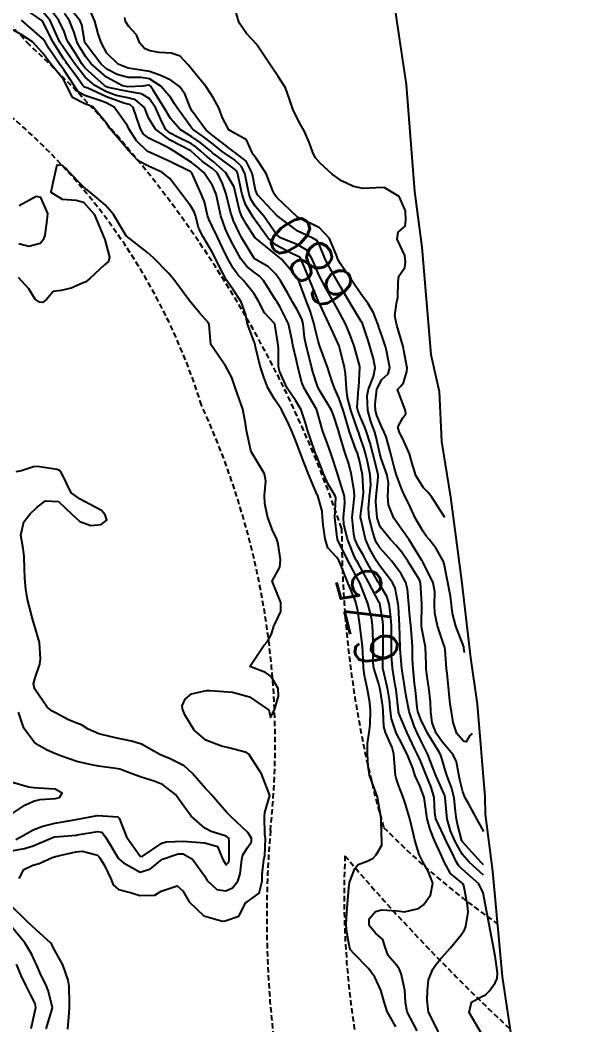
# Model space of a CAD drawing. Header units: metres. Extents: x 292545 to 299085, y 7450245 to 7463078.
# Drawn here: x 296392.4 to 296445.4, y 7455605.3 to 7455698.9 of the extents above; entities that cross this region are included whole.
import ezdxf
from ezdxf.enums import TextEntityAlignment as Align

# ---------------------------------------------------------------- set-up
doc = ezdxf.new("R2010")
doc.units = ezdxf.units.M
doc.linetypes.add('DASHED', pattern=[0.75, 0.5, -0.25])
for name, color, linetype in [('Area', 45, 'Continuous'), ('Cotas', 45, 'Continuous'), ('Curvas de Nivel 1m', 11, 'Continuous'), ('Curvas de Nivel 5m', 15, 'Continuous'), ('Vias Secundárias', 230, 'DASHED')]:
    doc.layers.add(name, color=color, linetype=linetype)
doc.styles.add('Style-STANDARD', font='STANDARD.shx')

msp = doc.modelspace()

# ---------------------------------------------------------------- linework, layer by layer
at = {"layer": 'Area'}
msp.add_polyline3d([(296427.181, 7455700.892, 683.327), (296427.701, 7455697.305, 685.037), (296428.341, 7455692.948, 682.426), (296429.131, 7455682.975, 682.556), (296429.811, 7455677.776, 687.336), (296430.658, 7455667.777, 681.957), (296431.43, 7455664.311, 681.887), (296431.663, 7455659.674, 682.397), (296432.486, 7455654.477, 701.557), (296433.498, 7455646.69, 696.686), (296434.364, 7455639.481, 682.547), (296434.98, 7455635.182, 681.156), (296435.679, 7455626.55, 682.226), (296435.717, 7455624.908, 682.146), (296436.402, 7455619.624, 674.796), (296437.295, 7455609.797, 675.617), (296438.773, 7455600.004, 678.767), (296441.048, 7455582.618, 679.097), (296443.02, 7455567.935, 680.416), (296443.909, 7455558.168, 672.306), (296444.411, 7455554.096, 680.437)], dxfattribs=at)
at = {"layer": 'Curvas de Nivel 1m', "flags": 128}
for points, elevation in [([(296435.553, 7455619.24), (296434.239, 7455620.433), (296433.574, 7455621.206), (296432.877, 7455622.451), (296432.499, 7455623.354), (296432.166, 7455624.462), (296432.013, 7455626.088), (296431.991, 7455626.465), (296431.918, 7455626.738), (296431.652, 7455627.339), (296431.143, 7455628.475), (296430.822, 7455629.328), (296430.387, 7455630.483), (296429.703, 7455631.842), (296429.375, 7455632.493), (296429.104, 7455633.111), (296428.621, 7455634.501), (296428.341, 7455635.91), (296428.264, 7455636.505), (296427.988, 7455638.3), (296427.958, 7455638.508), (296427.801, 7455640.297), (296427.786, 7455640.493), (296427.785, 7455640.51), (296427.785, 7455640.528), (296427.734, 7455642.511), (296427.625, 7455644.287), (296427.603, 7455644.514), (296427.332, 7455645.982), (296427.071, 7455646.522), (296425.896, 7455648.058), (296425.589, 7455648.543), (296424.981, 7455649.612), (296424.568, 7455650.55), (296424.146, 7455652.361), (296424.105, 7455652.558), (296424.099, 7455652.703), (296424.347, 7455654.554), (296424.378, 7455654.955), (296424.27, 7455656.556), (296424.013, 7455657.893), (296423.811, 7455658.562), (296423.679, 7455658.911), (296423.065, 7455660.57), (296422.659, 7455661.972), (296422.482, 7455662.576), (296422.08, 7455663.742), (296421.715, 7455664.584), (296421.457, 7455665.229), (296421.027, 7455666.591), (296420.385, 7455668.352), (296420.289, 7455668.599), (296420.147, 7455669.043), (296419.848, 7455670.292), (296419.775, 7455670.606), (296419.396, 7455671.833), (296419.093, 7455672.616), (296418.439, 7455674.397), (296418.349, 7455674.628), (296418.31, 7455674.725), (296418.216, 7455674.9), (296416.724, 7455676.645), (296416.239, 7455677.056), (296414.263, 7455678.67), (296413.472, 7455679.879), (296413.02, 7455680.689), (296412.813, 7455681.217), (296412.476, 7455682.697), (296412.313, 7455683.358), (296411.547, 7455684.708), (296410.344, 7455685.793), (296409.815, 7455686.195), (296409.215, 7455686.737), (296408.756, 7455687.143), (296408.359, 7455687.4), (296407.09, 7455688.039), (296406.369, 7455688.414), (296405.941, 7455688.774), (296405.484, 7455689.681), (296404.981, 7455690.784), (296404.412, 7455691.652), (296403.699, 7455692.084), (296402.418, 7455692.285), (296400.593, 7455692.667), (296400.422, 7455692.726), (296400.234, 7455692.842), (296398.447, 7455694.478), (296398.142, 7455694.865), (296397.494, 7455695.906), (296396.859, 7455696.884), (296396.732, 7455697.143), (296396.483, 7455697.889), (296395.974, 7455698.895), (296394.523, 7455700.893)], 677), ([(296435.603, 7455623.32), (296434.962, 7455624.427), (296434.16, 7455625.91), (296433.86, 7455626.438), (296433.649, 7455627), (296433.35, 7455628.135), (296433.288, 7455628.446), (296433.035, 7455629.809), (296432.731, 7455630.454), (296431.701, 7455631.667), (296431.149, 7455632.476), (296430.764, 7455633.438), (296430.644, 7455634.481), (296430.621, 7455635.356), (296430.5, 7455636.479), (296430.278, 7455637.98), (296430.23, 7455638.483), (296430.221, 7455638.917), (296430.154, 7455640.485), (296429.829, 7455642.242), (296429.782, 7455642.491), (296429.78, 7455642.544), (296429.804, 7455644.49), (296429.801, 7455644.543), (296429.703, 7455646.492), (296429.608, 7455646.762), (296428.499, 7455648.504), (296427.912, 7455649.377), (296427.402, 7455650.002), (296426.892, 7455650.52), (296425.941, 7455651.722), (296425.662, 7455652.534), (296425.514, 7455654.082), (296425.546, 7455654.536), (296425.754, 7455656.297), (296425.752, 7455656.534), (296425.685, 7455656.848), (296425.246, 7455658.542), (296424.999, 7455659.512), (296424.669, 7455660.551), (296424.493, 7455660.999), (296424.057, 7455661.993), (296423.836, 7455662.562), (296423.783, 7455662.847), (296423.919, 7455664.562), (296423.932, 7455664.724), (296424.043, 7455666.561), (296424.034, 7455666.641), (296423.494, 7455668.566), (296423.149, 7455669.574), (296422.722, 7455670.574), (296422.173, 7455671.617), (296421.63, 7455672.586), (296420.908, 7455673.888), (296420.515, 7455674.597), (296420.219, 7455675.192), (296419.8, 7455676.177), (296419.639, 7455676.609), (296419.11, 7455677.486), (296418.247, 7455677.999), (296416.637, 7455678.646), (296416.266, 7455678.961), (296415.076, 7455680.662), (296414.292, 7455681.613), (296413.863, 7455682.241), (296413.715, 7455682.679), (296413.566, 7455683.429), (296413.315, 7455684.685), (296412.993, 7455685.344), (296412.345, 7455685.905), (296411.195, 7455686.712), (296410.359, 7455687.372), (296409.599, 7455687.965), (296408.512, 7455688.748), (296408.375, 7455688.871), (296407.024, 7455690.761), (296406.78, 7455691.138), (296406.412, 7455691.703), (296405.495, 7455692.779), (296404.433, 7455693.463), (296403.634, 7455693.603), (296402.435, 7455693.597), (296401.409, 7455693.86), (296400.446, 7455694.375), (296399.918, 7455694.845), (296398.472, 7455696.762), (296398.436, 7455696.824), (296398.417, 7455696.861), (296398.134, 7455698.51), (296397.974, 7455698.868), (296396.52, 7455700.698)], 679), ([(296435.374, 7455604.485), (296434.232, 7455606.432), (296434.433, 7455607.41), (296435.418, 7455607.917), (296435.754, 7455608.082), (296436.083, 7455608.413), (296436.651, 7455609.192), (296436.84, 7455609.602), (296436.864, 7455610.144), (296436.644, 7455611.689), (296435.535, 7455617.586), (296435.139, 7455618.424), (296433.557, 7455619.819), (296433.236, 7455620.122), (296433.048, 7455620.448), (296432.594, 7455621.439), (296432.066, 7455622.463), (296431.914, 7455622.783), (296431.602, 7455623.419), (296431.132, 7455624.475), (296431.028, 7455625.069), (296430.954, 7455626.477), (296430.689, 7455627.443), (296430.257, 7455628.484), (296429.677, 7455629.889), (296429.412, 7455630.493), (296429.135, 7455631.052), (296428.438, 7455632.503), (296427.73, 7455634.197), (296427.651, 7455634.43), (296427.637, 7455634.511), (296427.465, 7455636.23), (296427.418, 7455636.515), (296427.327, 7455636.949), (296427.085, 7455638.52), (296426.999, 7455639.726), (296426.997, 7455640.522), (296427.002, 7455641.335), (296426.973, 7455642.523), (296426.89, 7455643.571), (296426.763, 7455644.526), (296426.556, 7455645.226), (296425.871, 7455646.357), (296425.755, 7455646.541), (296425.604, 7455646.816), (296424.642, 7455648.553), (296424.374, 7455649.02), (296423.916, 7455649.827), (296423.583, 7455650.563), (296423.473, 7455651.021), (296423.336, 7455652.566), (296423.374, 7455653.15), (296423.527, 7455654.564), (296423.505, 7455655.037), (296423.253, 7455656.567), (296422.999, 7455657.579), (296422.678, 7455658.573), (296422.088, 7455660.534), (296422.075, 7455660.58), (296422.044, 7455660.692), (296421.595, 7455662.124), (296421.391, 7455662.587), (296420.315, 7455664.373), (296420.182, 7455664.599), (296420.095, 7455664.816), (296419.662, 7455666.161), (296419.542, 7455666.609), (296419.35, 7455667.386), (296419.032, 7455668.617), (296418.894, 7455669.363), (296418.753, 7455670.621), (296418.63, 7455671.085), (296418.176, 7455671.987), (296417.797, 7455672.634), (296417.257, 7455673.58), (296416.645, 7455674.646), (296416.219, 7455675.272), (296415.519, 7455675.954), (296414.271, 7455676.67), (296414.233, 7455676.704), (296413.014, 7455678.689), (296412.746, 7455679.171), (296412.278, 7455680.218), (296412.099, 7455680.702), (296412.027, 7455680.961), (296411.591, 7455682.707), (296411.215, 7455683.815), (296410.733, 7455684.716), (296410.336, 7455685.078), (296409.371, 7455685.762), (296408.353, 7455686.709), (296408.297, 7455686.751), (296406.363, 7455687.746), (296404.989, 7455688.784), (296404.388, 7455689.781), (296403.963, 7455690.797), (296403.12, 7455691.519), (296402.412, 7455691.7), (296401.317, 7455691.927), (296400.417, 7455692.263), (296399.331, 7455692.851), (296398.435, 7455693.635), (296397.466, 7455694.875), (296397.054, 7455695.476), (296396.467, 7455696.305), (296396.092, 7455696.894), (296395.744, 7455697.634), (296395.165, 7455698.903), (296394.505, 7455699.731)], 676), ([(296435.563, 7455620.2), (296435.331, 7455620.422), (296433.591, 7455622.33), (296433.537, 7455622.441), (296433.145, 7455623.984), (296433.032, 7455624.449), (296432.946, 7455625.128), (296432.818, 7455626.452), (296432.593, 7455627.397), (296432.174, 7455628.462), (296432.042, 7455628.84), (296431.679, 7455630.124), (296431.559, 7455630.471), (296431.402, 7455630.758), (296430.341, 7455632.484), (296429.725, 7455633.748), (296429.448, 7455634.493), (296429.371, 7455634.859), (296429.211, 7455636.495), (296429.142, 7455637.116), (296428.998, 7455638.498), (296428.947, 7455639.342), (296428.942, 7455640.499), (296428.897, 7455641.418), (296428.777, 7455642.501), (296428.672, 7455643.674), (296428.614, 7455644.502), (296428.472, 7455645.898), (296428.328, 7455646.505), (296427.885, 7455647.318), (296426.991, 7455648.524), (296426.486, 7455649.109), (296425.915, 7455649.746), (296425.596, 7455650.211), (296425.453, 7455650.537), (296425.254, 7455651.219), (296424.908, 7455652.546), (296424.835, 7455653.42), (296424.946, 7455654.545), (296425.047, 7455655.607), (296425.006, 7455656.545), (296424.752, 7455657.809), (296424.57, 7455658.552), (296424.452, 7455658.978), (296424.039, 7455660.172), (296423.898, 7455660.561), (296423.814, 7455660.794), (296423.186, 7455662.569), (296422.884, 7455663.769), (296422.801, 7455664.573), (296422.688, 7455665.993), (296422.603, 7455666.575), (296422.141, 7455668.468), (296422.107, 7455668.58), (296422.077, 7455668.648), (296421.19, 7455670.59), (296420.303, 7455672.477), (296420.237, 7455672.599), (296420.185, 7455672.717), (296419.394, 7455674.612), (296419.052, 7455675.449), (296418.573, 7455676.625), (296418.441, 7455676.833), (296418.236, 7455676.955), (296417.702, 7455677.174), (296416.253, 7455677.965), (296415.467, 7455678.658), (296414.279, 7455680.294), (296414.136, 7455680.527), (296414.036, 7455680.674), (296413.379, 7455681.769), (296413.083, 7455682.688), (296412.733, 7455684.287), (296412.641, 7455684.695), (296412.541, 7455684.903), (296412.337, 7455685.085), (296410.978, 7455686.082), (296410.351, 7455686.554), (296410.255, 7455686.625), (296410.146, 7455686.723), (296409.168, 7455687.544), (296408.366, 7455688.075), (296407.284, 7455688.761), (296406.388, 7455689.783), (296405.816, 7455690.776), (296404.785, 7455692.421), (296404.52, 7455692.789), (296404.424, 7455692.858), (296404.347, 7455692.868), (296403.804, 7455692.799), (296402.422, 7455692.734), (296401.909, 7455692.825), (296400.435, 7455693.629), (296398.999, 7455694.855), (296398.46, 7455695.546), (296397.96, 7455696.36), (296397.702, 7455696.872), (296397.409, 7455697.803), (296396.967, 7455698.883), (296396.503, 7455699.565)], 678), ([(296433.803, 7455639.98), (296433.739, 7455640.441), (296433.715, 7455640.53), (296432.98, 7455642.449), (296432.677, 7455643.619), (296432.471, 7455645.234), (296431.9, 7455648.255), (296431.837, 7455648.461), (296431.147, 7455649.703), (296430.535, 7455650.481), (296430.251, 7455650.81), (296429.931, 7455651.259), (296429.216, 7455652.497), (296428.558, 7455653.91), (296428.257, 7455654.507), (296427.979, 7455655.114), (296427.458, 7455656.515), (296427.238, 7455657.285), (296426.939, 7455658.521), (296426.476, 7455660.088), (296426.294, 7455660.527), (296426.048, 7455661.065), (296425.621, 7455662.099), (296425.503, 7455662.538), (296425.462, 7455663.149), (296425.629, 7455664.537), (296426.102, 7455665.444), (296426.664, 7455665.968), (296426.827, 7455666.523), (296426.526, 7455668.137), (296426.422, 7455668.527), (296426.151, 7455669.35), (296425.852, 7455670.227), (296425.749, 7455670.536), (296425.303, 7455671.672), (296424.772, 7455672.551), (296424.195, 7455673.339), (296423.344, 7455674.569), (296422.229, 7455676.218), (296422.021, 7455676.582), (296421.889, 7455676.93), (296421.222, 7455678.59), (296420.268, 7455679.586), (296418.432, 7455680.476), (296418.282, 7455680.545), (296418.168, 7455680.631), (296416.301, 7455682.409), (296416.105, 7455682.652), (296415.943, 7455683.019), (296415.318, 7455684.66), (296414.347, 7455686.105), (296414.107, 7455686.43), (296413.973, 7455686.676), (296413.475, 7455687.795), (296412.37, 7455688.421), (296411.819, 7455688.706), (296411.219, 7455689.883), (296410.939, 7455690.715), (296410.412, 7455691.659), (296409.708, 7455692.727), (296408.446, 7455694.288), (296408.057, 7455694.746), (296407.299, 7455695.595), (296406.464, 7455695.848), (296405.327, 7455695.918), (296404.466, 7455696.073), (296403.954, 7455696.284), (296403.529, 7455696.804), (296403.231, 7455697.56), (296402.488, 7455698.377), (296402.211, 7455698.823), (296402.127, 7455699.195)], 681), ([(296431.943, 7455652.59), (296430.736, 7455654.479), (296430.39, 7455654.897), (296429.981, 7455655.328), (296429.244, 7455656.497), (296428.9, 7455657.611), (296428.67, 7455658.504), (296428.037, 7455659.901), (296427.737, 7455660.513), (296427.568, 7455660.994), (296428.057, 7455661.87), (296428.317, 7455662.25), (296428.285, 7455662.508), (296428.072, 7455663.108), (296427.542, 7455664.516), (296427.824, 7455664.785), (296428.099, 7455665.144), (296428.43, 7455666.186), (296428.451, 7455666.507), (296428.137, 7455668.136), (296428.065, 7455668.511), (296428.042, 7455668.613), (296427.475, 7455670.517), (296427.301, 7455671.39), (296427.465, 7455672.517), (296427.584, 7455673.124), (296427.615, 7455674.516), (296427.674, 7455675.06), (296428.227, 7455675.892), (296428.286, 7455676.4), (296428.238, 7455677.012), (296427.531, 7455678.517), (296427.613, 7455679.166), (296428.271, 7455679.746), (296428.335, 7455680.29), (296428.29, 7455681.177), (296427.695, 7455682.516), (296426.315, 7455683.339), (296425.549, 7455683.307), (296424.313, 7455683.242), (296423.445, 7455683.44), (296422.324, 7455683.969), (296421.468, 7455684.589), (296420.343, 7455685.605), (296419.882, 7455686.141), (296419.667, 7455686.61), (296419.328, 7455687.58), (296418.837, 7455688.623), (296418.385, 7455689.418), (296417.784, 7455690.636), (296417.489, 7455691.563), (296417.101, 7455692.643), (296416.438, 7455693.682), (296415.768, 7455694.657), (296414.472, 7455696.615), (296414.446, 7455696.644), (296414.425, 7455696.671), (296413.487, 7455697.689), (296412.782, 7455698.696), (296412.507, 7455699.638)], 682), ([(296429.377, 7455604.738), (296428.437, 7455606.504), (296428.28, 7455607.376), (296428.221, 7455608.502), (296427.881, 7455610.072), (296427.712, 7455610.507), (296427.456, 7455610.839), (296426.684, 7455611.741), (296426.397, 7455612.526), (296426.175, 7455613.225), (296425.486, 7455613.83), (296424.897, 7455614.546), (296424.892, 7455615.156), (296425.512, 7455615.836), (296426.042, 7455616.005), (296427.514, 7455615.904), (296428.187, 7455615.83), (296429.517, 7455616.127), (296429.728, 7455616.279), (296429.956, 7455616.486), (296430.638, 7455617.373), (296430.839, 7455618.477), (296430.411, 7455619.624), (296429.898, 7455620.487), (296429.573, 7455621.177), (296429.148, 7455622.494), (296429.023, 7455623.072), (296428.701, 7455624.499), (296428.289, 7455625.848), (296428.071, 7455626.506), (296427.654, 7455627.639), (296427.41, 7455628.264), (296427.347, 7455628.515), (296427.232, 7455630.07), (296427.219, 7455630.517), (296427.062, 7455631.15), (296426.42, 7455632.529), (296426.267, 7455633.08), (296426.197, 7455634.533), (296426.167, 7455634.963), (296425.928, 7455636.537), (296425.762, 7455637.171), (296425.326, 7455638.545), (296425.268, 7455639.066), (296425.298, 7455640.545), (296425.286, 7455641.07), (296425.21, 7455642.546), (296425.117, 7455643.27), (296424.775, 7455644.551), (296424.106, 7455646.323), (296423.991, 7455646.559), (296423.876, 7455646.771), (296422.933, 7455648.57), (296421.966, 7455650.536), (296421.954, 7455650.58), (296421.925, 7455650.704), (296421.718, 7455652.584), (296421.788, 7455654.4), (296421.75, 7455654.583), (296421.083, 7455655.693), (296420.675, 7455656.6), (296420.018, 7455658.286), (296419.886, 7455658.611), (296419.805, 7455658.832), (296419.198, 7455660.618), (296418.939, 7455661.504), (296418.557, 7455662.623), (296418.075, 7455663.448), (296417.25, 7455664.638), (296416.537, 7455666.217), (296416.464, 7455666.646), (296416.447, 7455668.339), (296416.421, 7455668.647), (296416.16, 7455670.405), (296416.121, 7455670.61), (296416.088, 7455670.651), (296415.158, 7455671.651), (296414.611, 7455672.674), (296414.194, 7455673.433), (296413.155, 7455674.691), (296412.693, 7455675.168), (296412.224, 7455675.806), (296411.744, 7455676.705), (296411.246, 7455677.712), (296410.77, 7455678.715), (296410.273, 7455679.725), (296409.949, 7455680.395), (296409.85, 7455680.726), (296409.56, 7455681.995), (296409.264, 7455682.736), (296408.389, 7455684.693), (296408.355, 7455684.75), (296408.288, 7455684.796), (296406.343, 7455685.761), (296404.572, 7455686.566), (296404.352, 7455686.657), (296404.263, 7455686.703), (296404.151, 7455686.793), (296403.232, 7455687.677), (296402.497, 7455688.818), (296402.377, 7455689.076), (296401.129, 7455690.833), (296400.407, 7455691.225), (296399.794, 7455691.461), (296398.413, 7455691.911), (296397.792, 7455692.244), (296397.377, 7455692.876), (296396.444, 7455694.308), (296396.003, 7455694.894), (296395.095, 7455696.276), (296394.706, 7455696.908), (296394.476, 7455697.229), (296392.509, 7455698.93), (296392.493, 7455698.946)], 674), ([(296427.382, 7455605.108), (296426.588, 7455606.528), (296426.31, 7455607.425), (296425.993, 7455608.531), (296425.441, 7455609.721), (296424.86, 7455610.546), (296423.467, 7455611.93), (296423.181, 7455612.276), (296423.074, 7455612.566), (296422.831, 7455613.914), (296422.775, 7455614.571), (296422.789, 7455615.285), (296422.901, 7455616.569), (296423.006, 7455618.037), (296423.083, 7455618.567), (296423.556, 7455619.871), (296423.883, 7455620.233), (296424.726, 7455620.548), (296425.274, 7455620.836), (296425.572, 7455621.117), (296426.096, 7455622.021), (296426.095, 7455622.532), (296426.055, 7455622.991), (296426.016, 7455624.534), (296425.68, 7455626.502), (296425.669, 7455626.54), (296425.659, 7455626.556), (296425.643, 7455626.598), (296424.945, 7455628.547), (296424.819, 7455629.401), (296424.74, 7455630.549), (296424.747, 7455631.5), (296424.911, 7455632.548), (296424.993, 7455633.275), (296425.033, 7455634.547), (296424.969, 7455635.324), (296424.74, 7455636.55), (296424.476, 7455637.849), (296424.363, 7455638.554), (296424.311, 7455640.042), (296424.296, 7455640.555), (296424.075, 7455642.312), (296424.046, 7455642.558), (296423.846, 7455643.87), (296423.71, 7455644.561), (296423.628, 7455644.789), (296422.887, 7455646.57), (296422.248, 7455648.226), (296422.088, 7455648.578), (296421.905, 7455648.837), (296421.067, 7455649.746), (296420.801, 7455650.597), (296420.633, 7455651.909), (296420.569, 7455652.601), (296420.512, 7455653.155), (296420.108, 7455654.608), (296420.068, 7455654.703), (296419.976, 7455654.913), (296419.25, 7455656.617), (296418.75, 7455657.885), (296418.467, 7455658.626), (296418.034, 7455659.779), (296417.686, 7455660.634), (296417.435, 7455661.251), (296416.742, 7455662.643), (296416.077, 7455663.603), (296415.458, 7455664.66), (296415.083, 7455665.646), (296414.761, 7455666.67), (296414.316, 7455668.501), (296414.292, 7455668.678), (296414.263, 7455668.797), (296414.147, 7455669.05), (296413.538, 7455670.686), (296413.4, 7455671.458), (296412.993, 7455672.692), (296412.2, 7455673.863), (296411.597, 7455674.706), (296410.93, 7455676.009), (296410.59, 7455676.716), (296410.243, 7455677.362), (296409.424, 7455678.733), (296409.047, 7455679.515), (296408.713, 7455680.744), (296408.611, 7455681.07), (296408.291, 7455681.59), (296407.413, 7455682.759), (296406.324, 7455684.171), (296405.569, 7455684.778), (296404.338, 7455685.316), (296403.368, 7455685.829), (296402.455, 7455686.818), (296402.411, 7455686.876), (296402.354, 7455686.944), (296400.742, 7455688.836), (296400.381, 7455689.364), (296399.156, 7455690.852), (296398.406, 7455691.146), (296397.269, 7455691.735), (296396.706, 7455692.886), (296396.431, 7455693.396), (296395.209, 7455694.902), (296394.463, 7455695.881), (296393.546, 7455696.919), (296392.48, 7455697.615), (296391.615, 7455698.074)], 673), ([(296392.289, 7455618.933), (296392.726, 7455619.758), (296393.562, 7455620.16), (296394.137, 7455620.339), (296395.361, 7455620.893), (296395.574, 7455620.958), (296395.661, 7455620.976), (296397.578, 7455621.424), (296398.19, 7455621.474), (296399.576, 7455621.113), (296399.711, 7455620.985), (296399.805, 7455620.847), (296400.256, 7455620.146), (296400.851, 7455618.83), (296401.053, 7455618.342), (296401.534, 7455617.901), (296402.762, 7455617.577), (296403.528, 7455617.35), (296404.943, 7455617.372), (296405.532, 7455617.73), (296407.027, 7455618.246), (296407.533, 7455617.771), (296408.132, 7455616.744), (296409.504, 7455615.444), (296411.239, 7455614.962), (296411.497, 7455614.966), (296412.769, 7455615.422), (296413.413, 7455616.681), (296413.47, 7455616.734), (296413.524, 7455616.764), (296414.643, 7455617.558), (296414.922, 7455618.666), (296414.935, 7455619.284), (296415.104, 7455620.665), (296415.182, 7455621.059), (296415.234, 7455622.664), (296415.192, 7455623.069), (296415.138, 7455624.665), (296415.196, 7455625.088), (296415.643, 7455626.66), (296414.876, 7455628.668), (296413.681, 7455630.526), (296413.47, 7455630.682), (296411.69, 7455631.143), (296411.134, 7455631.265), (296409.699, 7455631.808), (296408.587, 7455632.741), (296407.727, 7455634.193), (296407.508, 7455634.752), (296407.474, 7455635.015), (296407.746, 7455635.653), (296408.343, 7455636.155), (296409.759, 7455636.442), (296410.045, 7455636.439), (296411.757, 7455636.328), (296412.159, 7455636.294), (296413.75, 7455635.848), (296415.521, 7455634.653), (296415.599, 7455634.52), (296415.726, 7455633.947), (296416.093, 7455634.646), (296416.468, 7455635.927), (296416.423, 7455636.643), (296415.774, 7455637.754), (296415.246, 7455638.127), (296413.783, 7455638.68), (296415.081, 7455640.661), (296415.434, 7455641.031), (296415.819, 7455641.706), (296416.02, 7455642.458), (296416.102, 7455642.647), (296416.671, 7455643.815), (296416.67, 7455644.642), (296415.873, 7455646.65), (296416.579, 7455647.957), (296416.651, 7455648.643), (296416.436, 7455650.126), (296416.273, 7455650.646), (296415.933, 7455651.313), (296415.427, 7455652.658), (296415.19, 7455653.887), (296415.165, 7455654.662), (296415.276, 7455655.951), (296415.15, 7455656.663), (296414.02, 7455658.512), (296413.929, 7455658.681), (296413.885, 7455658.821), (296413.48, 7455660.686), (296413.383, 7455661.353), (296413.118, 7455662.689), (296412.597, 7455664.183), (296412.416, 7455664.697), (296412.102, 7455665.621), (296411.531, 7455666.706), (296410.143, 7455668.72), (296410.01, 7455670.57), (296409.946, 7455670.723), (296409.087, 7455671.651), (296408.183, 7455672.75), (296406.717, 7455674.765), (296406.219, 7455675.35), (296404.817, 7455676.784), (296404.24, 7455677.293), (296402.263, 7455678.82), (296401.084, 7455680.832), (296400.292, 7455681.736), (296398.959, 7455682.853), (296398.311, 7455683.379), (296396.827, 7455684.883), (296396.607, 7455685.157), (296396.338, 7455685.378), (296395.806, 7455685.428), (296395.683, 7455684.897), (296395.425, 7455683.79), (296395.245, 7455682.901), (296396.297, 7455682.262), (296397.586, 7455682.161), (296398.294, 7455681.959), (296399.265, 7455680.85), (296400.018, 7455679.09), (296400.126, 7455678.841), (296400.258, 7455678.508), (296400.707, 7455676.835), (296400.615, 7455676.45), (296400.226, 7455676.131), (296398.872, 7455674.86), (296398.516, 7455674.558), (296398.206, 7455674.416), (296397.121, 7455673.959), (296396.196, 7455673.741), (296395.458, 7455673.633), (296394.825, 7455672.904), (296394.476, 7455672.62), (296394.189, 7455672.637), (296393.769, 7455672.916), (296393.185, 7455673.908), (296392.213, 7455674.94)], 672), ([(296392.251, 7455678.116), (296393.185, 7455677.863), (296394.252, 7455678.152), (296394.599, 7455678.566), (296394.703, 7455678.906), (296394.9, 7455680.28), (296394.957, 7455680.903), (296394.298, 7455682.408), (296393.886, 7455682.503), (296392.29, 7455681.617)], 672), ([(296391.579, 7455621.504), (296392.794, 7455621.714), (296393.584, 7455621.98), (296395.483, 7455622.782), (296395.592, 7455622.808), (296396.43, 7455622.882), (296397.594, 7455622.964), (296397.706, 7455622.981), (296399.597, 7455623.306), (296399.984, 7455623.231), (296400.314, 7455622.839), (296400.793, 7455622.04), (296401.527, 7455620.821), (296401.572, 7455620.763), (296402.008, 7455620.374), (296403.554, 7455619.526), (296404.538, 7455619.811), (296405.572, 7455620.684), (296405.622, 7455620.72), (296405.735, 7455620.768), (296407.101, 7455621.231), (296407.578, 7455621.214), (296408.446, 7455620.741), (296409.549, 7455619.162), (296409.804, 7455618.726), (296410.721, 7455617.899), (296411.534, 7455617.785), (296412.178, 7455618.052), (296412.669, 7455618.689), (296412.886, 7455619.354), (296413.029, 7455620.685), (296413.12, 7455621.142), (296413.585, 7455621.845), (296413.93, 7455622.337), (296413.932, 7455622.677), (296413.598, 7455623.224), (296412.028, 7455624.696), (296411.619, 7455625.103), (296410.225, 7455626.721), (296409.94, 7455627.02), (296409.649, 7455627.325), (296408.423, 7455628.742), (296407.67, 7455629.426), (296406.358, 7455630.082), (296405.679, 7455630.369), (296405.399, 7455630.493), (296404.847, 7455630.783), (296403.693, 7455631.454), (296402.771, 7455631.735), (296401.704, 7455631.954), (296400.989, 7455632.114), (296399.709, 7455632.413), (296398.71, 7455632.86), (296398.09, 7455633.238), (296397.718, 7455633.367), (296396.892, 7455633.708), (296395.727, 7455634.34), (296395.368, 7455634.534), (296394.908, 7455634.902), (296393.758, 7455636.584), (296393.646, 7455636.921), (296393.628, 7455637.057), (296393.77, 7455637.633), (296394.22, 7455638.913), (296394.274, 7455639.399), (296394.18, 7455640.914), (296393.822, 7455642.205), (296393.589, 7455642.922), (296393.494, 7455643.266), (296393.064, 7455644.928), (296392.894, 7455645.903), (296392.809, 7455646.931), (296392.77, 7455647.805), (296392.742, 7455648.927), (296392.662, 7455649.68), (296392.45, 7455650.932), (296392.71, 7455652.159), (296393.315, 7455652.92), (296393.959, 7455653.55), (296394.742, 7455654.125), (296395.965, 7455654.058), (296397.185, 7455652.878), (296397.943, 7455652.216), (296398.966, 7455651.826), (296399.939, 7455651.934), (296400.444, 7455652.336), (296400.318, 7455652.836), (296399.957, 7455653.217), (296398.908, 7455653.801), (296397.967, 7455654.287), (296397.119, 7455654.879), (296396.321, 7455656.556), (296396.142, 7455656.889), (296395.995, 7455657.004), (296395.836, 7455657.051), (296393.999, 7455657.317), (296393.618, 7455657.297), (296392.492, 7455656.933), (296391.992, 7455656.838)], 671), ([(296391.613, 7455624.94), (296392.804, 7455625.75), (296393.631, 7455626.145), (296394.243, 7455626.302), (296395.635, 7455626.385), (296396.04, 7455626.482), (296396.294, 7455626.883), (296395.647, 7455627.249), (296394.094, 7455627.36), (296393.648, 7455627.383), (296393.143, 7455627.43), (296391.652, 7455627.868)], 669), ([(296396.816, 7455604.879), (296396.939, 7455606.417), (296396.972, 7455606.874), (296396.991, 7455607.291), (296396.943, 7455608.875), (296396.847, 7455609.46), (296396.346, 7455610.881), (296395.469, 7455612.494), (296395.339, 7455612.76), (296395.243, 7455612.893), (296393.497, 7455614.492), (296393.03, 7455614.925), (296391.518, 7455616.414)], 672), ([(296394.792, 7455604.906), (296395.386, 7455606.874), (296395.383, 7455606.89), (296394.998, 7455608.476), (296394.831, 7455608.899), (296394.25, 7455610.099), (296393.892, 7455610.913), (296393.756, 7455611.215), (296393.462, 7455611.854), (296392.815, 7455612.927), (296391.496, 7455614.498)], 671)]:
    msp.add_lwpolyline(points, dxfattribs=dict(at, elevation=elevation))
at = {"layer": 'Curvas de Nivel 5m', "flags": 128}
for points, elevation in [([(296431.375, 7455604.621), (296430.444, 7455606.48), (296430.314, 7455607.58), (296430.353, 7455608.481), (296430.438, 7455609.48), (296430.84, 7455610.476), (296431.078, 7455610.853), (296431.461, 7455611.324), (296432.473, 7455612.455), (296433.485, 7455613.689), (296433.791, 7455614.136), (296433.915, 7455614.436), (296434.146, 7455615.801), (296434.083, 7455616.434), (296433.714, 7455618.266), (296433.63, 7455618.439), (296433.544, 7455618.521), (296432.491, 7455619.395), (296431.894, 7455620.465), (296431.574, 7455621.206), (296430.98, 7455622.476), (296430.587, 7455623.496), (296430.298, 7455624.483), (296430.088, 7455626.033), (296430.026, 7455626.486), (296429.653, 7455627.508), (296429.207, 7455628.495), (296428.966, 7455629.201), (296428.444, 7455630.502), (296427.705, 7455631.973), (296427.434, 7455632.514), (296427.002, 7455633.797), (296426.901, 7455634.522), (296426.815, 7455635.596), (296426.654, 7455636.526), (296426.293, 7455638.015), (296426.193, 7455638.534), (296426.174, 7455638.922), (296426.206, 7455640.534), (296426.223, 7455642.138), (296426.213, 7455642.534), (296426.181, 7455642.879), (296425.898, 7455644.539), (296425.886, 7455644.572), (296425.854, 7455644.64), (296424.845, 7455646.55), (296423.898, 7455648.245), (296423.73, 7455648.562), (296423.55, 7455648.92), (296422.874, 7455650.57), (296422.547, 7455651.971), (296422.518, 7455652.574), (296422.639, 7455653.901), (296422.611, 7455654.574), (296421.993, 7455656.551), (296421.985, 7455656.572), (296421.975, 7455656.599), (296421.33, 7455658.59), (296420.988, 7455659.552), (296420.595, 7455660.602), (296420.459, 7455661.016), (296420.062, 7455662.501), (296420.04, 7455662.578), (296420.034, 7455662.6), (296419.985, 7455662.68), (296418.853, 7455664.619), (296418.633, 7455665.157), (296418.268, 7455666.628), (296418.122, 7455667.226), (296417.792, 7455668.634), (296417.728, 7455669.054), (296417.382, 7455670.638), (296416.568, 7455672.257), (296416.319, 7455672.649), (296416.186, 7455672.864), (296415.052, 7455674.667), (296414.658, 7455675.114), (296414.22, 7455675.415), (296413.511, 7455675.966), (296412.96, 7455676.689), (296412.251, 7455677.938), (296411.864, 7455678.704), (296411.515, 7455679.463), (296411.069, 7455680.712), (296410.741, 7455682.274), (296410.633, 7455682.717), (296410.315, 7455683.531), (296409.496, 7455684.733), (296408.87, 7455685.273), (296408.342, 7455685.66), (296406.68, 7455686.767), (296406.355, 7455686.957), (296405.965, 7455687.165), (296404.364, 7455687.942), (296403.886, 7455688.315), (296403.598, 7455688.802), (296403.2, 7455689.998), (296402.905, 7455690.812), (296402.642, 7455691.053), (296402.406, 7455691.114), (296402.04, 7455691.19), (296400.412, 7455691.784), (296398.691, 7455692.587), (296398.421, 7455692.694), (296398.313, 7455692.753), (296398.231, 7455692.863), (296397.726, 7455693.578), (296396.742, 7455694.886), (296396.622, 7455695.055), (296396.457, 7455695.297), (296395.464, 7455696.9), (296394.492, 7455698.781), (296394.389, 7455698.911), (296392.512, 7455700.213)], 675), ([(296434.513, 7455632.43), (296434.261, 7455632.223), (296433.962, 7455631.662), (296433.702, 7455631.733), (296433.083, 7455632.449), (296432.731, 7455633.463), (296432.569, 7455634.457), (296432.448, 7455635.167), (296432.342, 7455636.454), (296432.178, 7455638.055), (296432.124, 7455638.457), (296431.996, 7455640.263), (296431.961, 7455640.458), (296431.81, 7455640.909), (296431.288, 7455642.468), (296431.022, 7455643.65), (296430.989, 7455644.473), (296431.032, 7455645.639), (296430.879, 7455646.475), (296429.902, 7455648.444), (296429.876, 7455648.49), (296429.822, 7455648.572), (296428.626, 7455650.503), (296427.937, 7455651.466), (296427.219, 7455652.517), (296426.722, 7455653.766), (296426.653, 7455654.523), (296426.72, 7455655.788), (296426.576, 7455656.524), (296426.016, 7455658.076), (296425.89, 7455658.532), (296425.569, 7455660.067), (296425.433, 7455660.539), (296425.049, 7455661.541), (296424.768, 7455662.549), (296424.71, 7455663.924), (296424.848, 7455664.549), (296425.3, 7455665.737), (296425.464, 7455666.54), (296425.302, 7455667.366), (296424.968, 7455668.548), (296424.77, 7455669.172), (296424.321, 7455670.558), (296424.274, 7455670.669), (296424.166, 7455670.86), (296423.138, 7455672.57), (296422.206, 7455674.138), (296421.953, 7455674.583), (296421.583, 7455675.222), (296420.85, 7455676.594), (296420.248, 7455678.073), (296420.036, 7455678.389), (296419.658, 7455678.609), (296418.263, 7455679.282), (296416.411, 7455680.649), (296416.284, 7455680.768), (296414.496, 7455682.668), (296414.309, 7455683.101), (296413.991, 7455684.675), (296413.447, 7455685.786), (296412.352, 7455686.645), (296412.27, 7455686.701), (296410.367, 7455688.163), (296410.047, 7455688.402), (296409.692, 7455688.73), (296408.398, 7455690.442), (296408.245, 7455690.742), (296407.737, 7455692.071), (296407.244, 7455692.758), (296406.431, 7455693.336), (296405.406, 7455693.813), (296404.443, 7455694.155), (296402.856, 7455694.405), (296402.447, 7455694.454), (296401.523, 7455694.829), (296400.463, 7455695.853), (296399.922, 7455696.846), (296399.66, 7455697.669), (296399.34, 7455698.852), (296398.52, 7455700.673)], 680), ([(296391.963, 7455622.562), (296392.654, 7455622.929), (296393.598, 7455623.465), (296394.49, 7455623.795), (296395.605, 7455624.082), (296397.064, 7455624.332), (296397.608, 7455624.415), (296399.559, 7455624.797), (296399.612, 7455624.803), (296401.474, 7455624.684), (296401.61, 7455624.564), (296402.302, 7455622.813), (296403.575, 7455621.002), (296403.765, 7455620.987), (296405.587, 7455622.212), (296405.998, 7455622.357), (296407.589, 7455622.403), (296407.965, 7455622.37), (296409.588, 7455622.259), (296410.778, 7455621.905), (296411.259, 7455620.705), (296411.566, 7455620.211), (296411.813, 7455620.454), (296411.847, 7455620.697), (296411.858, 7455622.429), (296411.829, 7455622.698), (296411.595, 7455622.886), (296410.18, 7455623.303), (296409.602, 7455623.619), (296408.331, 7455624.743), (296407.627, 7455625.679), (296406.858, 7455626.758), (296405.652, 7455627.676), (296404.862, 7455627.989), (296403.659, 7455628.364), (296402.49, 7455628.812), (296401.667, 7455629.104), (296401.311, 7455629.183), (296399.671, 7455629.401), (296399.015, 7455629.514), (296397.677, 7455629.84), (296396.241, 7455630.328), (296395.688, 7455630.544), (296394.898, 7455630.902), (296394.113, 7455631.329), (296393.7, 7455631.641), (296392.717, 7455632.93), (296392.221, 7455634.442)], 670), ([(296393.399, 7455604.936), (296393.828, 7455606.914), (296393.78, 7455607.288), (296393.414, 7455607.99), (296392.933, 7455608.925), (296392.486, 7455609.881), (296392.049, 7455610.934)], 670)]:
    msp.add_lwpolyline(points, dxfattribs=dict(at, elevation=elevation))
at = {"layer": 'Vias Secundárias'}
for points, elevation in [([(296354.553, 7455924.327, -0.056655), (296347.279, 7455921.915, -0.050709), (296315.669, 7455920.333, 0.344956), (296311.338, 7455886.945, 0.02877), (296351.166, 7455792.515, -0.120264), (296361.075, 7455749.95, 0.109882), (296393.104, 7455696.78, -0.125082), (296422.339, 7455651.581, 0.070006), (296426.254, 7455623.69, 0.045051), (296436.848, 7455614.711)], 672.116), ([(296443.465, 7455563.051, -0.197338), (296422.648, 7455621.045, 0.029414), (296438.034, 7455604.901, -0.742182)], 676.361)]:
    msp.add_lwpolyline(points, format="xyb", dxfattribs=dict(at, elevation=elevation))
msp.add_lwpolyline([(296337.207, 7455700.599, 0.056752), (296357.872, 7455703.829, -0.001311), (296374.071, 7455704.693, -0.140899), (296387.162, 7455693.348, -0.165321), (296409.291, 7455663.041, -0.135295), (296415.702, 7455623.404, 0.082574), (296418.236, 7455591.805, 0.028833), (296445.385, 7455547.819, 0.107502)], format="xyb", dxfattribs=at)

# ---------------------------------------------------------------- texts
at = {"layer": 'Cotas', "style": 'Style-STANDARD'}
for s, rotation, p in [('680', 128.6456, (296419.539, 7455676.395, 680)), ('675', 104.74113, (296424.805, 7455643.265, 675))]:
    msp.add_text(s, height=4, rotation=rotation, dxfattribs=at).set_placement(p, align=Align.MIDDLE_CENTER)

doc.saveas('drawing.dxf')
